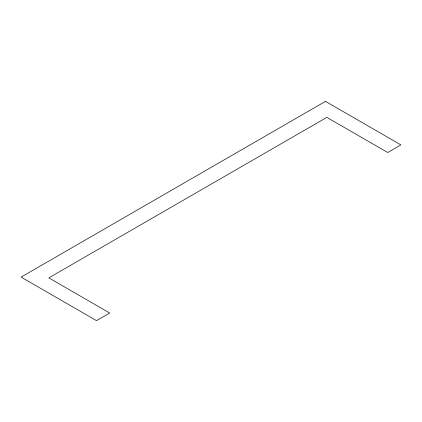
<?xml version="1.0" encoding="UTF-8"?>
<svg xmlns="http://www.w3.org/2000/svg" width="422" height="422" viewBox="0 0 422 422"><rect width="100%" height="100%" fill="white"/><g stroke="black" fill="none" stroke-linecap="round" stroke-linejoin="round"><path stroke-width="0.63" d="M325.494 101.364L21.1 277.101L96.506 320.636L109.699 313.024L48.82 277.876L326.834 117.369L387.707 152.516L400.9 144.899L325.494 101.364"/></g></svg>
